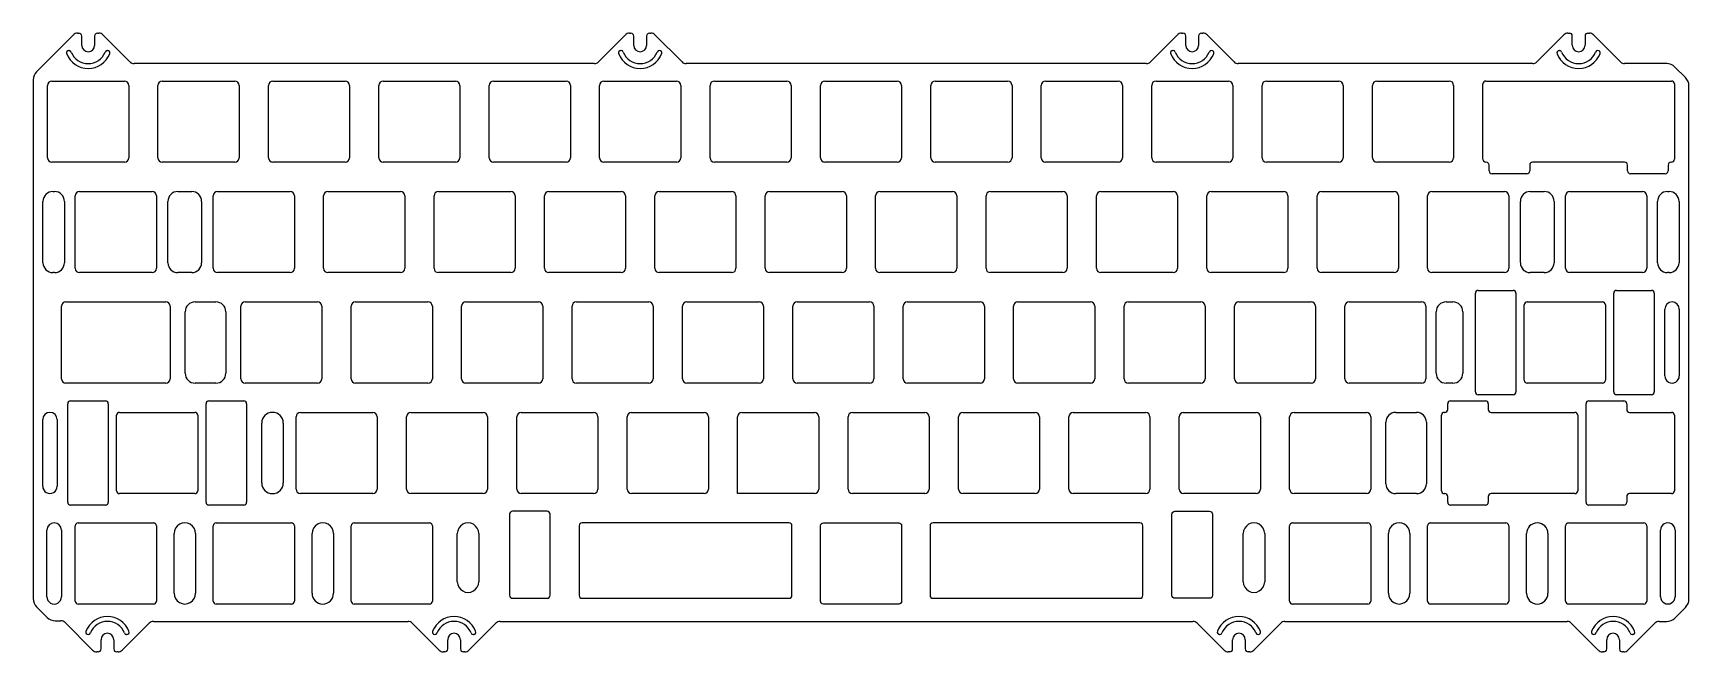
# Model space of a CAD drawing. Extents: x 0 to 286, y -101 to 6.
import ezdxf

# ---------------------------------------------------------------- set-up
doc = ezdxf.new("R2010")
doc.units = 0
doc.header["$MEASUREMENT"] = 0
doc.layers.get('0').update_dxf_attribs({"linetype": 'CONTINUOUS'})

msp = doc.modelspace()

# ---------------------------------------------------------------- linework, layer by layer
at = {"color": 0}
for p, q in [((7.68, 5.72), (7.92, 5.72)), ((11.12, 5.72), (11.37, 5.72)), ((102.93, 5.72), (103.17, 5.72)), ((106.37, 5.72), (106.62, 5.72)), ((198.18, 5.72), (198.43, 5.72)), ((201.62, 5.72), (201.87, 5.72)), ((264.85, 5.73), (265.1, 5.73)), ((268.3, 5.73), (268.55, 5.73)), ((6.97, 5.43), (0.61, -0.93)), ((8.42, 3.62), (8.42, 5.22)), ((10.63, 5.22), (10.63, 3.62)), ((16.74, 0.77), (12.08, 5.43)), ((102.22, 5.43), (97.56, 0.77)), ((103.67, 3.62), (103.67, 5.22)), ((105.88, 5.22), (105.88, 3.62)), ((111.99, 0.77), (107.33, 5.43)), ((197.47, 5.43), (192.81, 0.77)), ((198.92, 3.62), (198.92, 5.22)), ((201.12, 5.22), (201.12, 3.62)), ((207.24, 0.77), (202.58, 5.43)), ((264.15, 5.44), (259.47, 0.77)), ((265.6, 3.63), (265.6, 5.23)), ((267.8, 5.23), (267.8, 3.63)), ((273.93, 0.77), (269.25, 5.44)), ((6.18, 2.72), (6.22, 2.72)), ((12.83, 2.72), (12.87, 2.72)), ((96.85, 0.47), (17.45, 0.47)), ((101.43, 2.72), (101.47, 2.72)), ((108.08, 2.72), (108.12, 2.72)), ((192.1, 0.47), (112.7, 0.47)), ((196.68, 2.72), (196.72, 2.72)), ((203.33, 2.72), (203.37, 2.72)), ((258.77, 0.47), (207.95, 0.47)), ((263.36, 2.73), (263.4, 2.73)), ((270, 2.73), (270.04, 2.73)), ((281.9, 0.47), (274.63, 0.47)), ((3.28, -2.53), (15.78, -2.53)), ((22.32, -2.53), (34.83, -2.53)), ((41.38, -2.53), (53.88, -2.53)), ((60.42, -2.53), (72.92, -2.53)), ((79.47, -2.53), (91.98, -2.53)), ((98.53, -2.53), (111.03, -2.53)), ((117.58, -2.53), (130.07, -2.53)), ((136.62, -2.53), (149.12, -2.53)), ((155.68, -2.53), (168.18, -2.53)), ((174.72, -2.53), (187.22, -2.53)), ((193.78, -2.53), (206.28, -2.53)), ((212.82, -2.53), (225.32, -2.53)), ((231.88, -2.53), (244.38, -2.53)), ((250.68, -2.53), (282.73, -2.53)), ((283.31, -0.11), (285.14, -1.94)), ((2.53, -15.78), (2.53, -3.28)), ((16.52, -3.28), (16.52, -15.78)), ((21.57, -15.78), (21.57, -3.28)), ((35.58, -3.28), (35.58, -15.78)), ((40.62, -15.78), (40.62, -3.28)), ((54.62, -3.28), (54.62, -15.78)), ((59.67, -15.78), (59.67, -3.28)), ((73.67, -3.28), (73.67, -15.78)), ((78.72, -15.78), (78.72, -3.28)), ((92.73, -3.28), (92.73, -15.78)), ((97.78, -15.78), (97.78, -3.28)), ((111.78, -3.28), (111.78, -15.78)), ((116.83, -15.78), (116.83, -3.28)), ((130.82, -3.28), (130.82, -15.78)), ((135.88, -15.78), (135.88, -3.28)), ((149.88, -3.28), (149.88, -15.78)), ((154.93, -15.78), (154.93, -3.28)), ((168.93, -3.28), (168.93, -15.78)), ((173.97, -15.78), (173.97, -3.28)), ((187.97, -3.28), (187.97, -15.78)), ((193.03, -15.78), (193.03, -3.28)), ((207.03, -3.28), (207.03, -15.78)), ((212.07, -15.78), (212.07, -3.28)), ((226.07, -3.28), (226.07, -15.78)), ((231.12, -15.78), (231.12, -3.28)), ((245.12, -3.28), (245.12, -15.78)), ((250.18, -16.03), (250.18, -3.03)), ((283.23, -3.03), (283.23, -16.03)), ((15.78, -16.53), (3.28, -16.53)), ((34.83, -16.53), (22.32, -16.53)), ((53.88, -16.53), (41.38, -16.53)), ((72.92, -16.53), (60.42, -16.53)), ((91.98, -16.53), (79.47, -16.53)), ((111.03, -16.53), (98.53, -16.53)), ((130.07, -16.53), (117.58, -16.53)), ((149.12, -16.53), (136.62, -16.53)), ((168.18, -16.53), (155.68, -16.53)), ((187.22, -16.53), (174.72, -16.53)), ((206.28, -16.53), (193.78, -16.53)), ((225.32, -16.53), (212.82, -16.53)), ((244.38, -16.53), (231.88, -16.53)), ((250.76, -16.53), (250.68, -16.53)), ((251.26, -18.03), (251.26, -17.03)), ((258.26, -17.03), (258.26, -18.03)), ((274.64, -16.53), (258.76, -16.53)), ((275.14, -18.03), (275.14, -17.03)), ((282.14, -17.03), (282.14, -18.03)), ((282.73, -16.53), (282.64, -16.53)), ((257.76, -18.53), (251.76, -18.53)), ((281.64, -18.53), (275.64, -18.53)), ((3.43, -21.58), (3.73, -21.58)), ((7.29, -34.83), (7.29, -22.33)), ((8.04, -21.58), (20.54, -21.58)), ((21.29, -22.33), (21.29, -34.83)), ((24.99, -21.58), (27.39, -21.58)), ((31.1, -34.83), (31.1, -22.33)), ((31.85, -21.58), (44.35, -21.58)), ((45.1, -22.33), (45.1, -34.83)), ((50.15, -34.83), (50.15, -22.33)), ((50.9, -21.58), (63.4, -21.58)), ((64.15, -22.33), (64.15, -34.83)), ((69.2, -34.83), (69.2, -22.33)), ((69.95, -21.58), (82.45, -21.58)), ((83.2, -22.33), (83.2, -34.83)), ((88.25, -34.83), (88.25, -22.33)), ((89, -21.58), (101.5, -21.58)), ((102.25, -22.33), (102.25, -34.83)), ((107.3, -34.83), (107.3, -22.33)), ((108.05, -21.58), (120.55, -21.58)), ((121.3, -22.33), (121.3, -34.83)), ((126.35, -34.83), (126.35, -22.33)), ((127.1, -21.58), (139.6, -21.58)), ((140.35, -22.33), (140.35, -34.83)), ((145.4, -34.83), (145.4, -22.33)), ((146.15, -21.58), (158.65, -21.58)), ((159.4, -22.33), (159.4, -34.83)), ((164.45, -34.83), (164.45, -22.33)), ((165.2, -21.58), (177.7, -21.58)), ((178.45, -22.33), (178.45, -34.83)), ((183.5, -34.83), (183.5, -22.33)), ((184.25, -21.58), (196.75, -21.58)), ((197.5, -22.33), (197.5, -34.83)), ((202.55, -34.83), (202.55, -22.33)), ((203.3, -21.58), (215.8, -21.58)), ((216.55, -22.33), (216.55, -34.83)), ((221.6, -34.83), (221.6, -22.33)), ((222.35, -21.58), (234.85, -21.58)), ((235.6, -22.33), (235.6, -34.83)), ((240.65, -34.83), (240.65, -22.33)), ((241.4, -21.58), (253.9, -21.58)), ((254.65, -22.33), (254.65, -34.83)), ((258.36, -21.58), (260.76, -21.58)), ((264.46, -34.82), (264.46, -22.33)), ((265.21, -21.58), (277.71, -21.58)), ((278.46, -22.33), (278.46, -34.82)), ((282.02, -21.58), (282.32, -21.58)), ((1.73, -33.88), (1.73, -23.28)), ((5.43, -23.28), (5.43, -33.88)), ((23.29, -33.88), (23.29, -23.28)), ((29.09, -23.28), (29.09, -33.88)), ((256.65, -33.83), (256.65, -23.33)), ((262.46, -23.28), (262.46, -33.88)), ((280.32, -33.88), (280.32, -23.28)), ((284.02, -23.28), (284.02, -33.88)), ((3.73, -35.58), (3.43, -35.58)), ((20.54, -35.58), (8.04, -35.58)), ((27.39, -35.58), (24.99, -35.58)), ((44.35, -35.58), (31.85, -35.58)), ((63.4, -35.58), (50.9, -35.58)), ((82.45, -35.58), (69.95, -35.58)), ((101.5, -35.58), (89, -35.58)), ((120.55, -35.58), (108.05, -35.58)), ((139.6, -35.58), (127.1, -35.58)), ((158.65, -35.58), (146.15, -35.58)), ((177.7, -35.58), (165.2, -35.58)), ((196.75, -35.58), (184.25, -35.58)), ((215.8, -35.58), (203.3, -35.58)), ((234.85, -35.58), (222.35, -35.58)), ((253.9, -35.58), (241.4, -35.58)), ((260.76, -35.58), (258.36, -35.58)), ((277.71, -35.57), (265.21, -35.57)), ((282.32, -35.58), (282.02, -35.58)), ((248.88, -56.13), (248.88, -39.13)), ((249.38, -38.63), (255.38, -38.63)), ((255.88, -39.13), (255.88, -56.13)), ((272.76, -56.13), (272.76, -39.13)), ((273.26, -38.63), (279.26, -38.63)), ((279.76, -39.13), (279.76, -56.13)), ((4.91, -53.88), (4.91, -41.38)), ((5.66, -40.63), (22.92, -40.63)), ((23.67, -41.38), (23.67, -53.88)), ((26.27, -52.93), (26.27, -42.33)), ((27.97, -40.63), (31.57, -40.63)), ((33.27, -42.33), (33.27, -52.93)), ((35.86, -53.88), (35.86, -41.38)), ((36.61, -40.63), (49.11, -40.63)), ((49.86, -41.38), (49.86, -53.88)), ((54.91, -53.88), (54.91, -41.38)), ((55.66, -40.63), (68.16, -40.63)), ((68.91, -41.38), (68.91, -53.88)), ((73.96, -53.88), (73.96, -41.38)), ((74.71, -40.63), (87.21, -40.63)), ((87.96, -41.38), (87.96, -53.88)), ((93.01, -53.88), (93.01, -41.38)), ((93.76, -40.63), (106.26, -40.63)), ((107.01, -41.38), (107.01, -53.88)), ((112.06, -53.88), (112.06, -41.38)), ((112.81, -40.63), (125.31, -40.63)), ((126.06, -41.38), (126.06, -53.88)), ((131.11, -53.88), (131.11, -41.38)), ((131.86, -40.63), (144.36, -40.63)), ((145.11, -41.38), (145.11, -53.88)), ((150.16, -53.88), (150.16, -41.38)), ((150.91, -40.63), (163.41, -40.63)), ((164.16, -41.38), (164.16, -53.88)), ((169.21, -53.88), (169.21, -41.38)), ((169.96, -40.63), (182.46, -40.63)), ((183.21, -41.38), (183.21, -53.88)), ((188.26, -53.88), (188.26, -41.38)), ((189.01, -40.63), (201.51, -40.63)), ((202.26, -41.38), (202.26, -53.88)), ((207.31, -53.88), (207.31, -41.38)), ((208.06, -40.63), (220.56, -40.63)), ((221.31, -41.38), (221.31, -53.88)), ((226.36, -53.88), (226.36, -41.38)), ((227.11, -40.63), (239.61, -40.63)), ((240.36, -41.38), (240.36, -53.88)), ((242.12, -52.93), (242.12, -42.33)), ((243.82, -40.63), (245.02, -40.63)), ((246.72, -42.33), (246.72, -52.93)), ((257.32, -54.13), (257.32, -41.13)), ((257.82, -40.63), (270.82, -40.63)), ((271.32, -41.13), (271.32, -54.13)), ((281.57, -53.38), (281.57, -41.88)), ((284.07, -41.88), (284.07, -53.38)), ((22.92, -54.63), (5.66, -54.63)), ((31.57, -54.63), (27.97, -54.63)), ((49.11, -54.63), (36.61, -54.63)), ((68.16, -54.63), (55.66, -54.63)), ((87.21, -54.63), (74.71, -54.63)), ((106.26, -54.63), (93.76, -54.63)), ((125.31, -54.63), (112.81, -54.63)), ((144.36, -54.63), (131.86, -54.63)), ((163.41, -54.63), (150.91, -54.63)), ((182.46, -54.63), (169.96, -54.63)), ((201.51, -54.63), (189.01, -54.63)), ((220.56, -54.63), (208.06, -54.63)), ((239.61, -54.63), (227.11, -54.63)), ((245.02, -54.63), (243.82, -54.63)), ((255.38, -56.63), (249.38, -56.63)), ((270.82, -54.63), (257.82, -54.63)), ((279.26, -56.63), (273.26, -56.63)), ((5.99, -75.18), (5.99, -58.18)), ((6.49, -57.68), (12.49, -57.68)), ((12.99, -58.18), (12.99, -75.18)), ((14.93, -59.68), (27.93, -59.68)), ((29.87, -75.18), (29.87, -58.18)), ((30.37, -57.68), (36.37, -57.68)), ((36.87, -58.18), (36.87, -75.18)), ((46.14, -59.68), (58.64, -59.68)), ((65.19, -59.68), (77.69, -59.68)), ((84.24, -59.68), (96.74, -59.68)), ((103.29, -59.68), (115.79, -59.68)), ((122.34, -59.68), (134.84, -59.68)), ((141.39, -59.68), (153.89, -59.68)), ((160.44, -59.68), (172.94, -59.68)), ((179.49, -59.68), (191.99, -59.68)), ((198.54, -59.68), (211.04, -59.68)), ((217.59, -59.68), (230.09, -59.68)), ((235.14, -59.68), (238.74, -59.68)), ((243.53, -59.68), (243.62, -59.68)), ((244.12, -59.18), (244.12, -58.18)), ((244.62, -57.68), (250.62, -57.68)), ((251.12, -58.18), (251.12, -59.18)), ((251.62, -59.68), (266.06, -59.68)), ((267.99, -75.18), (267.99, -58.18)), ((268.49, -57.68), (274.49, -57.68)), ((274.99, -58.18), (274.99, -59.18)), ((275.49, -59.68), (282.73, -59.68)), ((1.68, -72.43), (1.68, -60.93)), ((4.18, -60.93), (4.18, -72.43)), ((14.43, -73.18), (14.43, -60.18)), ((28.43, -60.18), (28.43, -73.18)), ((39.48, -71.83), (39.48, -61.53)), ((43.18, -61.53), (43.18, -71.83)), ((45.39, -72.93), (45.39, -60.43)), ((59.39, -60.43), (59.39, -72.93)), ((64.44, -72.93), (64.44, -60.43)), ((78.44, -60.43), (78.44, -72.93)), ((83.49, -72.93), (83.49, -60.43)), ((97.49, -60.43), (97.49, -72.93)), ((102.54, -72.93), (102.54, -60.43)), ((116.54, -60.43), (116.54, -72.93)), ((121.59, -73.68), (121.59, -60.43)), ((135.59, -60.43), (135.59, -72.93)), ((140.64, -72.93), (140.64, -60.43)), ((154.64, -60.43), (154.64, -72.93)), ((159.69, -72.93), (159.69, -60.43)), ((173.69, -60.43), (173.69, -72.93)), ((178.74, -72.93), (178.74, -60.43)), ((192.74, -60.43), (192.74, -72.93)), ((197.79, -72.93), (197.79, -60.43)), ((211.79, -60.43), (211.79, -72.93)), ((216.84, -72.93), (216.84, -60.43)), ((230.84, -60.43), (230.84, -72.93)), ((233.44, -71.98), (233.44, -61.38)), ((240.44, -61.38), (240.44, -71.98)), ((243.03, -73.18), (243.03, -60.18)), ((266.56, -60.18), (266.56, -73.18)), ((283.23, -60.18), (283.23, -73.18)), ((27.93, -73.68), (14.93, -73.68)), ((58.64, -73.68), (46.14, -73.68)), ((77.69, -73.68), (65.19, -73.68)), ((96.74, -73.68), (84.24, -73.68)), ((115.79, -73.68), (103.29, -73.68)), ((134.84, -73.68), (121.59, -73.68)), ((153.89, -73.68), (141.39, -73.68)), ((172.94, -73.68), (160.44, -73.68)), ((191.99, -73.68), (179.49, -73.68)), ((211.04, -73.68), (198.54, -73.68)), ((230.09, -73.68), (217.59, -73.68)), ((238.74, -73.68), (235.14, -73.68)), ((243.62, -73.68), (243.53, -73.68)), ((244.12, -75.18), (244.12, -74.18)), ((251.12, -74.18), (251.12, -75.18)), ((266.06, -73.68), (251.62, -73.68)), ((274.99, -74.18), (274.99, -75.18)), ((282.73, -73.68), (275.49, -73.68)), ((12.49, -75.68), (6.49, -75.68)), ((36.37, -75.68), (30.37, -75.68)), ((250.62, -75.68), (244.62, -75.68)), ((274.49, -75.68), (268.49, -75.68)), ((2.41, -91.48), (2.41, -79.98)), ((4.91, -79.98), (4.91, -91.48)), ((7.29, -92.23), (7.29, -79.23)), ((7.79, -78.73), (20.79, -78.73)), ((21.29, -79.23), (21.29, -92.23)), ((31.1, -92.23), (31.1, -79.23)), ((31.6, -78.73), (44.6, -78.73)), ((45.1, -79.23), (45.1, -92.23)), ((54.91, -92.23), (54.91, -79.23)), ((55.41, -78.73), (68.41, -78.73)), ((68.91, -79.23), (68.91, -92.23)), ((216.84, -92.23), (216.84, -79.23)), ((217.34, -78.73), (230.34, -78.73)), ((230.84, -79.23), (230.84, -92.23)), ((240.65, -92.23), (240.65, -79.23)), ((241.15, -78.73), (254.15, -78.73)), ((254.65, -79.23), (254.65, -92.23)), ((264.46, -92.23), (264.46, -79.23)), ((264.46, -92.23), (264.46, -79.23)), ((264.46, -92.23), (264.46, -79.23)), ((264.96, -78.73), (277.96, -78.73)), ((264.96, -78.73), (277.96, -78.73)), ((264.96, -78.73), (277.96, -78.73)), ((278.46, -79.23), (278.46, -92.23)), ((278.46, -79.23), (278.46, -92.23)), ((278.46, -79.23), (278.46, -92.23)), ((280.84, -91.47), (280.84, -79.97)), ((283.34, -79.97), (283.34, -91.47)), ((24.34, -90.88), (24.34, -80.58)), ((28.04, -80.58), (28.04, -90.88)), ((48.16, -90.88), (48.16, -80.58)), ((51.86, -80.58), (51.86, -90.88)), ((73.22, -88.88), (73.22, -80.58)), ((76.92, -80.58), (76.92, -88.88)), ((208.83, -88.88), (208.83, -80.58)), ((212.53, -80.58), (212.53, -88.88)), ((233.89, -90.88), (233.89, -80.58)), ((237.59, -80.58), (237.59, -90.88)), ((257.71, -90.88), (257.71, -80.58)), ((261.41, -80.58), (261.41, -90.88)), ((2.44, -95.05), (0.61, -93.22)), ((20.79, -92.73), (7.79, -92.73)), ((44.6, -92.73), (31.6, -92.73)), ((68.41, -92.73), (55.41, -92.73)), ((230.34, -92.73), (217.34, -92.73)), ((254.15, -92.73), (241.15, -92.73)), ((277.96, -92.73), (264.96, -92.73)), ((277.96, -92.73), (264.96, -92.73)), ((277.96, -92.73), (264.96, -92.73)), ((285.14, -93.32), (283.31, -95.15)), ((3.85, -95.63), (4.82, -95.63)), ((5.53, -95.93), (10.29, -100.69)), ((15.4, -100.69), (20.07, -96.03)), ((20.77, -95.73), (64.74, -95.73)), ((65.44, -96.03), (70.11, -100.69)), ((65.44, -96.03), (70.11, -100.69)), ((75.22, -100.69), (79.88, -96.03)), ((200.87, -96.03), (205.53, -100.69)), ((210.64, -100.69), (215.31, -96.03)), ((210.64, -100.69), (215.31, -96.03)), ((216.01, -95.73), (264.73, -95.73)), ((265.43, -96.03), (270.1, -100.69)), ((275.21, -100.69), (279.87, -96.03)), ((280.58, -95.73), (281.9, -95.73)), ((9.54, -97.98), (9.51, -97.98)), ((11.75, -100.48), (11.75, -98.88)), ((13.95, -98.88), (13.95, -100.48)), ((16.19, -97.98), (16.15, -97.98)), ((69.36, -97.98), (69.32, -97.98)), ((69.36, -97.98), (69.32, -97.98)), ((71.56, -100.48), (71.56, -98.88)), ((71.56, -100.48), (71.56, -98.88)), ((73.76, -98.88), (73.76, -100.48)), ((73.76, -98.88), (73.76, -100.48)), ((76, -97.98), (75.97, -97.98)), ((76, -97.98), (75.97, -97.98)), ((204.11, -99.27), (205.53, -100.69)), ((204.78, -97.98), (204.75, -97.98)), ((204.78, -97.98), (204.75, -97.98)), ((206.99, -100.48), (206.99, -98.88)), ((206.99, -100.48), (206.99, -98.88)), ((209.19, -98.88), (209.19, -100.48)), ((209.19, -98.88), (209.19, -100.48)), ((211.43, -97.98), (211.39, -97.98)), ((211.43, -97.98), (211.39, -97.98)), ((269.35, -97.98), (269.31, -97.98)), ((271.55, -100.48), (271.55, -98.88)), ((273.75, -98.88), (273.75, -100.48)), ((275.99, -97.98), (275.96, -97.98)), ((11.25, -100.98), (11, -100.98)), ((14.69, -100.98), (14.45, -100.98)), ((71.06, -100.98), (70.81, -100.98)), ((71.06, -100.98), (70.81, -100.98)), ((74.51, -100.98), (74.26, -100.98)), ((74.51, -100.98), (74.26, -100.98)), ((206.49, -100.98), (206.24, -100.98)), ((206.49, -100.98), (206.24, -100.98)), ((209.94, -100.98), (209.69, -100.98)), ((209.94, -100.98), (209.69, -100.98)), ((271.05, -100.98), (270.81, -100.98)), ((274.5, -100.98), (274.25, -100.98))]:
    msp.add_line(p, q, dxfattribs=at)
at = {"linetype": 'Continuous'}
for p, q in [((0.03, -2.34), (0.03, -91.8)), ((285.73, -91.9), (285.73, -3.35)), ((80.59, -95.73), (200.16, -95.73))]:
    msp.add_line(p, q, dxfattribs=at)
for points in [[(82.23, -77.23), (82.23, -91.23, 0.414214), (82.73, -91.73), (88.73, -91.73, 0.414214), (89.23, -91.23), (89.23, -77.23, 0.414214), (88.73, -76.73), (82.73, -76.73, 0.414214)], [(196.53, -77.23, -0.414214), (197.03, -76.73), (203.03, -76.73, -0.414214), (203.53, -77.23), (203.53, -91.23, -0.414214), (203.03, -91.73), (197.03, -91.73, -0.414214), (196.53, -91.23)], [(130.95, -91.23), (130.95, -79.23, 0.414214), (130.45, -78.73), (94.74, -78.73, 0.414214), (94.24, -79.23), (94.24, -91.23, 0.414214), (94.74, -91.73), (130.45, -91.73, 0.414214)], [(135.88, -79.23, -0.414214), (136.38, -78.73), (149.38, -78.73, -0.414214), (149.88, -79.23), (149.88, -92.23, -0.414214), (149.38, -92.73), (136.38, -92.73, -0.414214), (135.88, -92.23)], [(154.8, -79.23), (154.8, -91.23, 0.414214), (155.3, -91.73), (191.01, -91.73, 0.414214), (191.51, -91.23), (191.51, -79.23, 0.414214), (191.01, -78.73), (155.3, -78.73, 0.414214)]]:
    msp.add_lwpolyline(points, format="xyb", close=True)
at = {"color": 0}
for centre, radius, start, end in [((7.68, 4.72), 1, 90, 135), ((7.92, 5.22), 0.5, 0, 90), ((11.12, 5.22), 0.5, 90, 180), ((11.37, 4.72), 1, 45, 90), ((102.93, 4.72), 1, 90, 135), ((103.17, 5.22), 0.5, 0, 90), ((106.37, 5.22), 0.5, 90, 180), ((106.62, 4.72), 1, 45, 90), ((198.18, 4.72), 1, 90, 135), ((198.43, 5.22), 0.5, 0, 90), ((201.62, 5.22), 0.5, 90, 180), ((201.87, 4.72), 1, 45, 90), ((264.85, 4.73), 1, 90, 135), ((265.1, 5.23), 0.5, 0, 90), ((268.3, 5.23), 0.5, 90, 180), ((268.55, 4.73), 1, 45, 90), ((9.53, 3.62), 1.1, 180, 0), ((104.77, 3.62), 1.1, 180, 0), ((200.02, 3.62), 1.1, 180, 0), ((266.7, 3.63), 1.1, 180, 0), ((6.18, 2.32), 0.4, 90, 201.2616), ((9.53, 3.62), 3.98, 201.2616, 338.7384), ((6.22, 2.32), 0.4, 21.4813, 90), ((9.53, 3.62), 3.15, 201.4813, 338.5187), ((12.83, 2.32), 0.4, 90, 158.5187), ((12.87, 2.32), 0.4, 338.7384, 90), ((17.45, 1.47), 1, 225, 270), ((96.85, 1.47), 1, 270, 315), ((101.43, 2.32), 0.4, 90, 201.2616), ((104.77, 3.62), 3.98, 201.2616, 338.7384), ((101.47, 2.32), 0.4, 21.4813, 90), ((104.77, 3.62), 3.15, 201.4813, 338.5187), ((108.08, 2.32), 0.4, 90, 158.5187), ((108.12, 2.32), 0.4, 338.7384, 90), ((112.7, 1.47), 1, 225, 270), ((192.1, 1.47), 1, 270, 315), ((196.68, 2.32), 0.4, 90, 201.2616), ((200.02, 3.62), 3.98, 201.2616, 338.7384), ((196.72, 2.32), 0.4, 21.4813, 90), ((200.02, 3.62), 3.15, 201.4813, 338.5187), ((203.33, 2.32), 0.4, 90, 158.5187), ((203.37, 2.32), 0.4, 338.7384, 90), ((207.95, 1.47), 1, 225, 270), ((258.77, 1.47), 1, 270, 315), ((263.36, 2.33), 0.4, 90, 201.2616), ((266.7, 3.63), 3.98, 201.2616, 338.7384), ((263.4, 2.33), 0.4, 21.4813, 90), ((266.7, 3.63), 3.15, 201.4813, 338.5187), ((270, 2.33), 0.4, 90, 158.5187), ((270.04, 2.33), 0.4, 338.7384, 90), ((274.63, 1.47), 1, 225, 270), ((281.9, -1.53), 2, 45, 90), ((2.03, -2.34), 2, 135, 180), ((3.28, -3.28), 0.75, 90, 180), ((15.78, -3.28), 0.75, 0, 90), ((22.32, -3.28), 0.75, 90, 180), ((34.83, -3.28), 0.75, 0, 90), ((41.38, -3.28), 0.75, 90, 180), ((53.88, -3.28), 0.75, 0, 90), ((60.42, -3.28), 0.75, 90, 180), ((72.92, -3.28), 0.75, 0, 90), ((79.47, -3.28), 0.75, 90, 180), ((91.98, -3.28), 0.75, 0, 90), ((98.53, -3.28), 0.75, 90, 180), ((111.03, -3.28), 0.75, 0, 90), ((117.58, -3.28), 0.75, 90, 180), ((130.07, -3.28), 0.75, 0, 90), ((136.62, -3.28), 0.75, 90, 180), ((149.12, -3.28), 0.75, 0, 90), ((155.68, -3.28), 0.75, 90, 180), ((168.18, -3.28), 0.75, 0, 90), ((174.72, -3.28), 0.75, 90, 180), ((187.22, -3.28), 0.75, 0, 90), ((193.78, -3.28), 0.75, 90, 180), ((206.28, -3.28), 0.75, 0, 90), ((212.82, -3.28), 0.75, 90, 180), ((225.32, -3.28), 0.75, 0, 90), ((231.88, -3.28), 0.75, 90, 180), ((244.38, -3.28), 0.75, 0, 90), ((250.68, -3.03), 0.5, 90, 180), ((282.73, -3.03), 0.5, 0, 90), ((283.73, -3.35), 2, 0, 45), ((3.28, -15.78), 0.75, 180, 270), ((15.78, -15.78), 0.75, 270, 0), ((22.32, -15.78), 0.75, 180, 270), ((34.83, -15.78), 0.75, 270, 0), ((41.38, -15.78), 0.75, 180, 270), ((53.88, -15.78), 0.75, 270, 0), ((60.42, -15.78), 0.75, 180, 270), ((72.92, -15.78), 0.75, 270, 0), ((79.47, -15.78), 0.75, 180, 270), ((91.98, -15.78), 0.75, 270, 0), ((98.53, -15.78), 0.75, 180, 270), ((111.03, -15.78), 0.75, 270, 0), ((117.58, -15.78), 0.75, 180, 270), ((130.07, -15.78), 0.75, 270, 0), ((136.62, -15.78), 0.75, 180, 270), ((149.12, -15.78), 0.75, 270, 0), ((155.68, -15.78), 0.75, 180, 270), ((168.18, -15.78), 0.75, 270, 0), ((174.72, -15.78), 0.75, 180, 270), ((187.22, -15.78), 0.75, 270, 0), ((193.78, -15.78), 0.75, 180, 270), ((206.28, -15.78), 0.75, 270, 0), ((212.82, -15.78), 0.75, 180, 270), ((225.32, -15.78), 0.75, 270, 0), ((231.88, -15.78), 0.75, 180, 270), ((244.38, -15.78), 0.75, 270, 0), ((250.68, -16.03), 0.5, 180, 270), ((250.76, -17.03), 0.5, 0, 90), ((258.76, -17.03), 0.5, 90, 180), ((274.64, -17.03), 0.5, 0, 90), ((282.64, -17.03), 0.5, 90, 180), ((282.73, -16.03), 0.5, 270, 0), ((251.76, -18.03), 0.5, 180, 270), ((257.76, -18.03), 0.5, 270, 0), ((275.64, -18.03), 0.5, 180, 270), ((281.64, -18.03), 0.5, 270, 0), ((3.43, -23.28), 1.7, 90, 180), ((3.73, -23.28), 1.7, 0, 90), ((8.04, -22.33), 0.75, 90, 180), ((20.54, -22.33), 0.75, 0, 90), ((24.99, -23.28), 1.7, 90, 180), ((27.39, -23.28), 1.7, 0, 90), ((31.85, -22.33), 0.75, 90, 180), ((44.35, -22.33), 0.75, 0, 90), ((50.9, -22.33), 0.75, 90, 180), ((63.4, -22.33), 0.75, 0, 90), ((69.95, -22.33), 0.75, 90, 180), ((82.45, -22.33), 0.75, 0, 90), ((89, -22.33), 0.75, 90, 180), ((101.5, -22.33), 0.75, 0, 90), ((108.05, -22.33), 0.75, 90, 180), ((120.55, -22.33), 0.75, 0, 90), ((127.1, -22.33), 0.75, 90, 180), ((139.6, -22.33), 0.75, 0, 90), ((146.15, -22.33), 0.75, 90, 180), ((158.65, -22.33), 0.75, 0, 90), ((165.2, -22.33), 0.75, 90, 180), ((177.7, -22.33), 0.75, 0, 90), ((184.25, -22.33), 0.75, 90, 180), ((196.75, -22.33), 0.75, 0, 90), ((203.3, -22.33), 0.75, 90, 180), ((215.8, -22.33), 0.75, 0, 90), ((222.35, -22.33), 0.75, 90, 180), ((234.85, -22.33), 0.75, 0, 90), ((241.4, -22.33), 0.75, 90, 180), ((253.9, -22.33), 0.75, 0, 90), ((258.36, -23.28), 1.7, 90, 180), ((260.76, -23.28), 1.7, 0, 90), ((265.21, -22.33), 0.75, 90, 180), ((277.71, -22.33), 0.75, 0, 90), ((282.02, -23.28), 1.7, 90, 180), ((282.32, -23.28), 1.7, 0, 90), ((3.43, -33.88), 1.7, 180, 270), ((3.73, -33.88), 1.7, 270, 0), ((24.99, -33.88), 1.7, 180, 270), ((27.39, -33.88), 1.7, 270, 0), ((258.36, -33.88), 1.7, 180, 270), ((260.76, -33.88), 1.7, 270, 0), ((282.02, -33.88), 1.7, 180, 270), ((282.32, -33.88), 1.7, 270, 0), ((8.04, -34.83), 0.75, 180, 270), ((20.54, -34.83), 0.75, 270, 0), ((31.85, -34.83), 0.75, 180, 270), ((44.35, -34.83), 0.75, 270, 0), ((50.9, -34.83), 0.75, 180, 270), ((63.4, -34.83), 0.75, 270, 0), ((69.95, -34.83), 0.75, 180, 270), ((82.45, -34.83), 0.75, 270, 0), ((89, -34.83), 0.75, 180, 270), ((101.5, -34.83), 0.75, 270, 0), ((108.05, -34.83), 0.75, 180, 270), ((120.55, -34.83), 0.75, 270, 0), ((127.1, -34.83), 0.75, 180, 270), ((139.6, -34.83), 0.75, 270, 0), ((146.15, -34.83), 0.75, 180, 270), ((158.65, -34.83), 0.75, 270, 0), ((165.2, -34.83), 0.75, 180, 270), ((177.7, -34.83), 0.75, 270, 0), ((184.25, -34.83), 0.75, 180, 270), ((196.75, -34.83), 0.75, 270, 0), ((203.3, -34.83), 0.75, 180, 270), ((215.8, -34.83), 0.75, 270, 0), ((222.35, -34.83), 0.75, 180, 270), ((234.85, -34.83), 0.75, 270, 0), ((241.4, -34.83), 0.75, 180, 270), ((253.9, -34.83), 0.75, 270, 0), ((265.21, -34.82), 0.75, 180, 270), ((277.71, -34.82), 0.75, 270, 0), ((249.38, -39.13), 0.5, 90, 180), ((255.38, -39.13), 0.5, 0, 90), ((273.26, -39.13), 0.5, 90, 180), ((279.26, -39.13), 0.5, 0, 90), ((5.66, -41.38), 0.75, 90, 180), ((22.92, -41.38), 0.75, 0, 90), ((27.97, -42.33), 1.7, 90, 180), ((31.57, -42.33), 1.7, 0, 90), ((36.61, -41.38), 0.75, 90, 180), ((49.11, -41.38), 0.75, 0, 90), ((55.66, -41.38), 0.75, 90, 180), ((68.16, -41.38), 0.75, 0, 90), ((74.71, -41.38), 0.75, 90, 180), ((87.21, -41.38), 0.75, 0, 90), ((93.76, -41.38), 0.75, 90, 180), ((106.26, -41.38), 0.75, 0, 90), ((112.81, -41.38), 0.75, 90, 180), ((125.31, -41.38), 0.75, 0, 90), ((131.86, -41.38), 0.75, 90, 180), ((144.36, -41.38), 0.75, 0, 90), ((150.91, -41.38), 0.75, 90, 180), ((163.41, -41.38), 0.75, 0, 90), ((169.96, -41.38), 0.75, 90, 180), ((182.46, -41.38), 0.75, 0, 90), ((189.01, -41.38), 0.75, 90, 180), ((201.51, -41.38), 0.75, 0, 90), ((208.06, -41.38), 0.75, 90, 180), ((220.56, -41.38), 0.75, 0, 90), ((227.11, -41.38), 0.75, 90, 180), ((239.61, -41.38), 0.75, 0, 90), ((243.82, -42.33), 1.7, 90, 180), ((245.02, -42.33), 1.7, 0, 90), ((257.82, -41.13), 0.5, 90, 180), ((270.82, -41.13), 0.5, 0, 90), ((282.82, -41.88), 1.25, 0, 180), ((5.66, -53.88), 0.75, 180, 270), ((22.92, -53.88), 0.75, 270, 0), ((27.97, -52.93), 1.7, 180, 270), ((31.57, -52.93), 1.7, 270, 0), ((36.61, -53.88), 0.75, 180, 270), ((49.11, -53.88), 0.75, 270, 0), ((55.66, -53.88), 0.75, 180, 270), ((68.16, -53.88), 0.75, 270, 0), ((74.71, -53.88), 0.75, 180, 270), ((87.21, -53.88), 0.75, 270, 0), ((93.76, -53.88), 0.75, 180, 270), ((106.26, -53.88), 0.75, 270, 0), ((112.81, -53.88), 0.75, 180, 270), ((125.31, -53.88), 0.75, 270, 0), ((131.86, -53.88), 0.75, 180, 270), ((144.36, -53.88), 0.75, 270, 0), ((150.91, -53.88), 0.75, 180, 270), ((163.41, -53.88), 0.75, 270, 0), ((169.96, -53.88), 0.75, 180, 270), ((182.46, -53.88), 0.75, 270, 0), ((189.01, -53.88), 0.75, 180, 270), ((201.51, -53.88), 0.75, 270, 0), ((208.06, -53.88), 0.75, 180, 270), ((220.56, -53.88), 0.75, 270, 0), ((227.11, -53.88), 0.75, 180, 270), ((239.61, -53.88), 0.75, 270, 0), ((243.82, -52.93), 1.7, 180, 270), ((245.02, -52.93), 1.7, 270, 0), ((257.82, -54.13), 0.5, 180, 270), ((270.82, -54.13), 0.5, 270, 0), ((282.82, -53.38), 1.25, 179.9986, 0.0014), ((249.38, -56.13), 0.5, 180, 270), ((255.38, -56.13), 0.5, 270, 0), ((273.26, -56.13), 0.5, 180, 270), ((279.26, -56.13), 0.5, 270, 0), ((2.93, -60.93), 1.25, 359.9997, 179.9997), ((6.49, -58.18), 0.5, 90, 180), ((12.49, -58.18), 0.5, 0, 90), ((14.93, -60.18), 0.5, 90, 180), ((27.93, -60.18), 0.5, 0, 90), ((30.37, -58.18), 0.5, 90, 180), ((36.37, -58.18), 0.5, 0, 90), ((41.33, -61.53), 1.85, 360, 180), ((46.14, -60.43), 0.75, 90, 180), ((58.64, -60.43), 0.75, 0, 90), ((65.19, -60.43), 0.75, 90, 180), ((77.69, -60.43), 0.75, 0, 90), ((84.24, -60.43), 0.75, 90, 180), ((96.74, -60.43), 0.75, 0, 90), ((103.29, -60.43), 0.75, 90, 180), ((115.79, -60.43), 0.75, 0, 90), ((122.34, -60.43), 0.75, 90, 180), ((134.84, -60.43), 0.75, 0, 90), ((141.39, -60.43), 0.75, 90, 180), ((153.89, -60.43), 0.75, 0, 90), ((160.44, -60.43), 0.75, 90, 180), ((172.94, -60.43), 0.75, 0, 90), ((179.49, -60.43), 0.75, 90, 180), ((191.99, -60.43), 0.75, 0, 90), ((198.54, -60.43), 0.75, 90, 180), ((211.04, -60.43), 0.75, 0, 90), ((217.59, -60.43), 0.75, 90, 180), ((230.09, -60.43), 0.75, 0, 90), ((235.14, -61.38), 1.7, 90, 180), ((238.74, -61.38), 1.7, 0, 90), ((243.53, -60.18), 0.5, 90, 180), ((243.62, -59.18), 0.5, 270, 0), ((244.62, -58.18), 0.5, 90, 180), ((250.62, -58.18), 0.5, 0, 90), ((251.62, -59.18), 0.5, 180, 270), ((266.06, -60.18), 0.5, 0, 90), ((268.49, -58.18), 0.5, 90, 180), ((274.49, -58.18), 0.5, 0, 90), ((275.49, -59.18), 0.5, 180, 270), ((282.73, -60.18), 0.5, 0, 90), ((2.93, -72.43), 1.25, 179.9978, 0.0022), ((14.93, -73.18), 0.5, 180, 270), ((27.93, -73.18), 0.5, 270, 0), ((41.33, -71.83), 1.85, 180, 0), ((46.14, -72.93), 0.75, 180, 270), ((58.64, -72.93), 0.75, 270, 0), ((65.19, -72.93), 0.75, 180, 270), ((77.69, -72.93), 0.75, 270, 0), ((84.24, -72.93), 0.75, 180, 270), ((96.74, -72.93), 0.75, 270, 0), ((103.29, -72.93), 0.75, 180, 270), ((115.79, -72.93), 0.75, 270, 0), ((134.84, -72.93), 0.75, 270, 0), ((141.39, -72.93), 0.75, 180, 270), ((153.89, -72.93), 0.75, 270, 0), ((160.44, -72.93), 0.75, 180, 270), ((172.94, -72.93), 0.75, 270, 0), ((179.49, -72.93), 0.75, 180, 270), ((191.99, -72.93), 0.75, 270, 0), ((198.54, -72.93), 0.75, 180, 270), ((211.04, -72.93), 0.75, 270, 0), ((217.59, -72.93), 0.75, 180, 270), ((230.09, -72.93), 0.75, 270, 0), ((235.14, -71.98), 1.7, 180, 270), ((238.74, -71.98), 1.7, 270, 0), ((243.53, -73.18), 0.5, 180, 270), ((243.62, -74.18), 0.5, 0, 90), ((251.62, -74.18), 0.5, 90, 180), ((266.06, -73.18), 0.5, 270, 0), ((275.49, -74.18), 0.5, 90, 180), ((282.73, -73.18), 0.5, 270, 0), ((6.49, -75.18), 0.5, 180, 270), ((12.49, -75.18), 0.5, 270, 0), ((30.37, -75.18), 0.5, 180, 270), ((36.37, -75.18), 0.5, 270, 0), ((244.62, -75.18), 0.5, 180, 270), ((250.62, -75.18), 0.5, 270, 0), ((268.49, -75.18), 0.5, 180, 270), ((274.49, -75.18), 0.5, 270, 0), ((3.66, -79.98), 1.25, 359.9997, 179.9997), ((7.79, -79.23), 0.5, 90, 180), ((20.79, -79.23), 0.5, 0, 90), ((26.19, -80.58), 1.85, 359.9995, 180.0005), ((31.6, -79.23), 0.5, 90, 180), ((44.6, -79.23), 0.5, 0, 90), ((50.01, -80.58), 1.85, 359.9996, 180.0004), ((55.41, -79.23), 0.5, 90, 180), ((68.41, -79.23), 0.5, 0, 90), ((75.07, -80.58), 1.85, 359.9994, 180.0006), ((210.68, -80.58), 1.85, 359.9994, 180.0006), ((217.34, -79.23), 0.5, 90, 180), ((230.34, -79.23), 0.5, 0, 90), ((235.74, -80.58), 1.85, 359.9999, 180.0001), ((241.15, -79.23), 0.5, 90, 180), ((254.15, -79.23), 0.5, 0, 90), ((259.56, -80.58), 1.85, 0.0005, 179.9995), ((264.96, -79.23), 0.5, 90, 180), ((264.96, -79.23), 0.5, 90, 180), ((264.96, -79.23), 0.5, 90, 180), ((277.96, -79.23), 0.5, 0, 90), ((277.96, -79.23), 0.5, 0, 90), ((277.96, -79.23), 0.5, 0, 90), ((282.09, -79.97), 1.25, 359.9978, 180.0023), ((26.19, -90.88), 1.85, 179.9999, 0.0001), ((50.01, -90.88), 1.85, 180, 0), ((75.07, -88.88), 1.85, 179.9993, 0.0007), ((210.68, -88.88), 1.85, 179.9993, 0.0007), ((235.74, -90.88), 1.85, 179.9994, 0.0006), ((259.56, -90.88), 1.85, 180, 0), ((2.03, -91.8), 2, 180, 225), ((3.66, -91.48), 1.25, 179.9978, 0.0023), ((7.79, -92.23), 0.5, 180, 270), ((20.79, -92.23), 0.5, 270, 0), ((31.6, -92.23), 0.5, 180, 270), ((44.6, -92.23), 0.5, 270, 0), ((55.41, -92.23), 0.5, 180, 270), ((68.41, -92.23), 0.5, 270, 0), ((217.34, -92.23), 0.5, 180, 270), ((230.34, -92.23), 0.5, 270, 0), ((241.15, -92.23), 0.5, 180, 270), ((254.15, -92.23), 0.5, 270, 0), ((264.96, -92.23), 0.5, 180, 270), ((264.96, -92.23), 0.5, 180, 270), ((264.96, -92.23), 0.5, 180, 270), ((277.96, -92.23), 0.5, 270, 0), ((277.96, -92.23), 0.5, 270, 0), ((277.96, -92.23), 0.5, 270, 0), ((282.09, -91.47), 1.25, 179.9997, 359.9997), ((283.73, -91.9), 2, 315, 0), ((3.85, -93.63), 2, 225, 270), ((4.82, -96.63), 1, 45, 90), ((12.85, -98.88), 3.98, 21.2616, 158.7384), ((12.85, -98.88), 3.15, 21.4813, 158.5187), ((20.77, -96.73), 1, 90, 135), ((64.74, -96.73), 1, 45, 90), ((64.74, -96.73), 1, 45, 90), ((72.66, -98.88), 3.98, 21.2616, 158.7384), ((72.66, -98.88), 3.98, 21.2616, 158.7384), ((72.66, -98.88), 3.15, 21.4813, 158.5187), ((72.66, -98.88), 3.15, 21.4813, 158.5187), ((80.59, -96.73), 1, 90, 135), ((200.16, -96.73), 1, 45, 90), ((208.09, -98.88), 3.98, 21.2616, 158.7384), ((208.09, -98.88), 3.98, 21.2616, 158.7384), ((208.09, -98.88), 3.15, 21.4813, 158.5187), ((208.09, -98.88), 3.15, 21.4813, 158.5187), ((216.01, -96.73), 1, 90, 135), ((216.01, -96.73), 1, 90, 135), ((264.73, -96.73), 1, 45, 90), ((272.65, -98.88), 3.98, 21.2616, 158.7384), ((272.65, -98.88), 3.15, 21.4813, 158.5187), ((280.58, -96.73), 1, 90, 135), ((281.9, -93.73), 2, 270, 315), ((9.51, -97.58), 0.4, 158.7384, 270), ((9.54, -97.58), 0.4, 270, 338.5187), ((12.85, -98.88), 1.1, 0, 180), ((16.15, -97.58), 0.4, 201.4813, 270), ((16.19, -97.58), 0.4, 270, 21.2616), ((69.32, -97.58), 0.4, 158.7384, 270), ((69.32, -97.58), 0.4, 158.7384, 270), ((69.36, -97.58), 0.4, 270, 338.5187), ((69.36, -97.58), 0.4, 270, 338.5187), ((72.66, -98.88), 1.1, 0, 180), ((72.66, -98.88), 1.1, 0, 180), ((75.97, -97.58), 0.4, 201.4813, 270), ((75.97, -97.58), 0.4, 201.4813, 270), ((76, -97.58), 0.4, 270, 21.2616), ((76, -97.58), 0.4, 270, 21.2616), ((204.75, -97.58), 0.4, 158.7384, 270), ((204.75, -97.58), 0.4, 158.7384, 270), ((204.78, -97.58), 0.4, 270, 338.5187), ((204.78, -97.58), 0.4, 270, 338.5187), ((208.09, -98.88), 1.1, 0, 180), ((208.09, -98.88), 1.1, 0, 180), ((211.39, -97.58), 0.4, 201.4813, 270), ((211.39, -97.58), 0.4, 201.4813, 270), ((211.43, -97.58), 0.4, 270, 21.2616), ((211.43, -97.58), 0.4, 270, 21.2616), ((269.31, -97.58), 0.4, 158.7384, 270), ((269.35, -97.58), 0.4, 270, 338.5187), ((272.65, -98.88), 1.1, 0, 180), ((275.96, -97.58), 0.4, 201.4813, 270), ((275.99, -97.58), 0.4, 270, 21.2616), ((11, -99.98), 1, 225, 270), ((11.25, -100.48), 0.5, 270, 0), ((14.45, -100.48), 0.5, 180, 270), ((14.69, -99.98), 1, 270, 315), ((70.81, -99.98), 1, 225, 270), ((70.81, -99.98), 1, 225, 270), ((71.06, -100.48), 0.5, 270, 0), ((71.06, -100.48), 0.5, 270, 0), ((74.26, -100.48), 0.5, 180, 270), ((74.26, -100.48), 0.5, 180, 270), ((74.51, -99.98), 1, 270, 315), ((74.51, -99.98), 1, 270, 315), ((206.24, -99.98), 1, 225, 270), ((206.24, -99.98), 1, 225, 270), ((206.49, -100.48), 0.5, 270, 0), ((206.49, -100.48), 0.5, 270, 0), ((209.69, -100.48), 0.5, 180, 270), ((209.69, -100.48), 0.5, 180, 270), ((209.94, -99.98), 1, 270, 315), ((209.94, -99.98), 1, 270, 315), ((270.81, -99.98), 1, 225, 270), ((271.05, -100.48), 0.5, 270, 0), ((274.25, -100.48), 0.5, 180, 270), ((274.5, -99.98), 1, 270, 315)]:
    msp.add_arc(centre, radius, start, end, dxfattribs=at)

doc.saveas('drawing.dxf')
